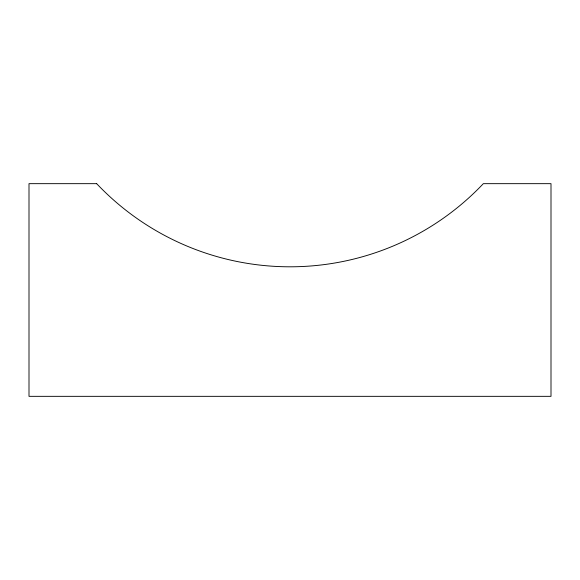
<?xml version="1.0" encoding="UTF-8"?>
<svg xmlns="http://www.w3.org/2000/svg" width="580" height="580" viewBox="0 0 580 580"><rect width="100%" height="100%" fill="white"/><g stroke="black" fill="none" stroke-linecap="round" stroke-linejoin="round"><path stroke-width="0.87" d="M96.664 183.664L29 183.664L29 396.336L551 396.336L551 183.664L483.336 183.664A266.372 266.372 0 0 1 96.664 183.664"/></g></svg>
